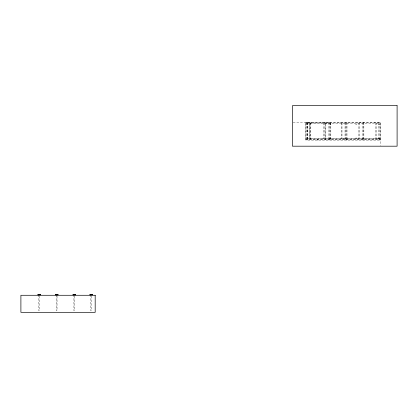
<?xml version="1.0" encoding="UTF-8"?>
<svg xmlns="http://www.w3.org/2000/svg" width="418" height="418" viewBox="0 0 418 418"><rect width="100%" height="100%" fill="white"/><g stroke="black" fill="none" stroke-linecap="round" stroke-linejoin="round"><path stroke-width="0.31" stroke-dasharray="2.09 1.57" d="M293.075 122.552L380.218 122.552L380.218 145.548M329.499 122.923L305.898 122.923L379.136 122.824L379.136 122.552M306.472 123.158L379.544 123.158M307.214 123.9L306.875 123.9L306.875 124.747L307.214 124.747M330.131 123.9L330.471 123.9L330.471 124.747L330.131 124.747M307.214 137.914L306.875 137.914L306.875 138.76L380.15 138.76M330.131 137.914L330.471 137.914L330.471 138.76M307.146 138.154L380.15 138.154M305.861 139.434L380.15 139.434M305.861 139.502L380.15 139.502M380.15 122.552L380.15 140.108L305.861 140.108L305.861 122.552M380.082 139.502L380.082 140.108M379.544 122.552L379.544 139.502M378.797 122.552L378.797 140.108M377.449 122.552L377.449 122.892M376.435 122.892L376.435 138.828M375.761 122.892L375.761 138.828M374.747 122.552L374.747 122.892M363.874 122.552L363.874 139.434M363.299 139.502L363.299 140.108M363.268 122.552L363.232 140.108M362.657 122.552L362.657 139.434M360.567 122.552L360.567 122.892M359.553 122.892L359.553 138.828M358.874 122.892L358.874 138.828M357.865 122.552L357.865 122.892M356.272 138.76L356.272 137.914L355.937 137.914L355.937 138.76M346.992 122.552L346.992 139.434M346.449 139.502L346.449 140.108M346.381 122.552L346.313 140.108L346.282 139.502M345.775 122.552L345.775 139.434M345.033 122.892L345.033 140.108M343.648 138.154L343.648 138.76M343.006 122.552L343.006 122.892M341.992 122.892L341.992 138.828M341.318 122.892L341.318 138.828M340.304 122.552L340.304 122.892M330.852 122.892L330.852 140.108M330.105 122.552L330.105 139.434M329.499 122.552L329.499 140.108M328.893 122.552L328.893 139.502M326.866 122.552L326.866 123.226L324.164 123.226L324.164 122.552M325.852 123.226L325.852 139.168L325.178 139.168L325.178 123.226M325.45 122.552L325.45 122.892M324.436 122.892L324.436 138.828M323.757 122.892L323.757 138.828M322.748 122.552L322.748 122.892M317.748 139.502L317.748 140.108M317.612 139.502L317.612 140.108M311.264 122.552L311.264 122.892M311.196 122.552L311.196 123.226L308.494 123.226L308.494 122.552M310.25 122.892L310.25 138.828M310.187 123.226L310.187 139.168L309.508 139.168L309.508 123.226M309.576 122.892L309.576 138.828M308.562 122.552L308.562 122.892M307.752 122.552L307.752 138.154M307.214 122.552L307.214 140.108M307.146 122.552L307.146 138.76M306.875 122.552L306.875 122.824M306.472 122.552L306.472 139.502M305.898 122.552L305.898 140.077M91.474 296.116L91.474 310.778L90.795 310.778L90.795 294.842M74.587 296.116L74.587 310.778L73.913 310.778L73.913 294.842M57.031 296.116L57.031 310.778L56.357 310.778L56.357 294.842M39.47 296.116L39.47 310.778L38.796 310.778L38.796 294.842M356.272 123.9L355.937 123.9L355.937 124.747L356.272 124.747L356.272 123.9M379.225 124.021L378.886 124.021L378.886 124.867L379.225 124.867L379.225 124.021M379.225 138.034L378.886 138.034L378.886 138.88L379.225 138.88L379.225 138.034"/><path stroke-width="0.63" d="M397.1 105.67L292.422 105.67L292.422 146.19L397.1 146.19L397.1 105.67M40.483 294.502L37.782 294.502L37.782 294.842L40.483 294.842L40.483 294.502M58.045 294.502L55.343 294.502L55.343 294.842L58.045 294.842L58.045 294.502M75.601 294.502L72.899 294.502L72.899 294.842L75.601 294.842L75.601 294.502M92.482 294.502L89.781 294.502L89.781 294.842L92.482 294.842L92.482 294.502M95.184 295.28L20.9 295.28L20.9 312.33L95.184 312.33L95.184 295.28"/></g></svg>
